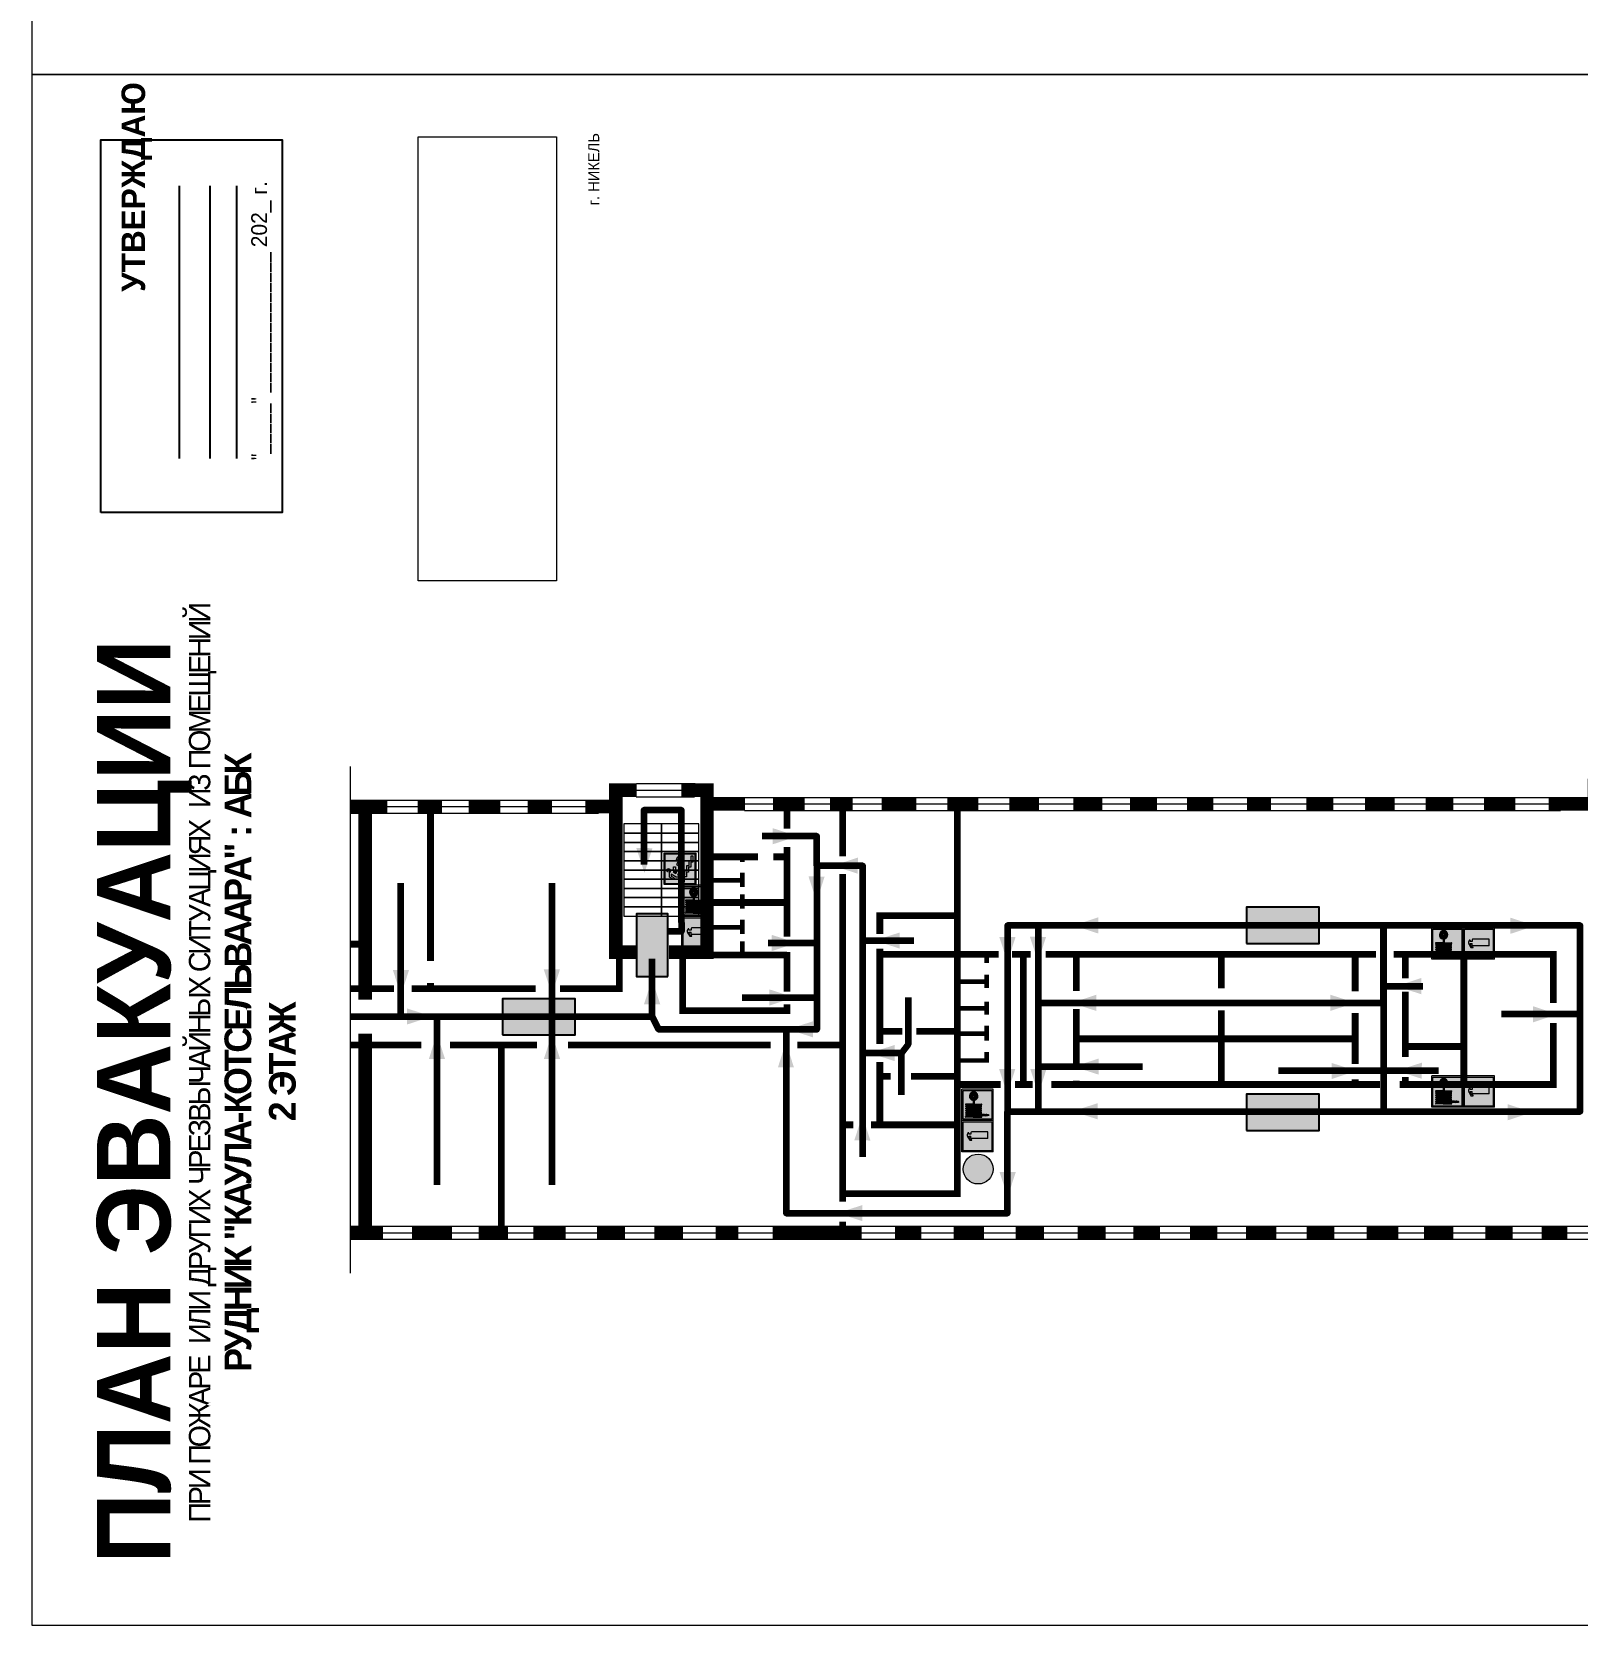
# Model space of a CAD drawing. Header units: millimetres. Extents: x 13114 to 67229, y 22859 to 38520.
# Drawn here: x 21963.4 to 22357, y 34764.7 to 35170.5 of the extents above; entities that cross this region are included whole.
import ezdxf

# ---------------------------------------------------------------- set-up
doc = ezdxf.new("R2010")
doc.units = ezdxf.units.MM
doc.layers.add('План_Штампы', color=7, linetype='Continuous')
doc.styles.add('обычный', font='arial.ttf')
picture_1 = doc.add_image_def('image1.jpg', size_in_pixel=(337, 105))

# ---------------------------------------------------------------- blocks, each defined once
blk = doc.blocks.new('A$C32E8229D')
at = {"true_color": 0xffffff}
blk.add_hatch(color=7, dxfattribs=at).paths.add_polyline_path([(0, 0), (0, -8), (16, -8), (16, 0)])
h = blk.add_hatch(color=126)
h.paths.add_polyline_path([(0.2, -0.2), (15.8, -0.2), (15.8, -7.8), (0.2, -7.8)])
h.paths.add_polyline_path([(13.49, -2.05), (12.08, -2.05), (11.37, -2.63, 0.162397), (11.29, -2.84), (11.29, -3.63), (10.35, -3.63), (10.35, -4.05), (11.68, -4.05), (11.68, -3.48), (12.26, -4.28), (11.29, -5.1), (11.29, -6.78), (11.85, -6.78), (11.85, -5.44), (12.8, -4.64), (12.8, -5.94), (14.46, -5.94), (14.46, -5.39), (13.45, -5.39), (13.45, -3.97), (12.46, -2.59), (13.15, -2.59), (13.69, -3.34), (14.18, -3)], flags=16)
h.paths.add_polyline_path([(10.74, -1.82, 1), (11.8, -1.82, 1)], flags=16)
h.paths.add_polyline_path([(9.39, -3.59), (5.99, -3.59), (6.56, -3.03), (5.91, -3.03), (5.1, -3.83), (5.91, -4.64), (6.56, -4.64), (5.99, -4.09), (9.39, -4.09)], flags=16)
h.paths.add_polyline_path([(4.29, -1.08), (1.72, -1.08), (1.72, -6.6), (4.29, -6.6)], flags=16)
at = {"color": 126}
blk.add_lwpolyline([(16, -8), (0, -8), (0, 0), (16, 0)], close=True, dxfattribs=at)
blk = doc.blocks.new('A$C7B8C2D5B')
at = {"lineweight": 0}
h = blk.add_hatch(color=5, dxfattribs=at)
h.dxf.hatch_style = 1
h.paths.add_polyline_path([(1.4, -3.02, 1), (-2.11, -3.02, 1)])
at = {"color": 5, "lineweight": 0}
blk.add_circle((-0.36, -3.02), 1.75, dxfattribs=at)
blk = doc.blocks.new('A$C7B4425F7')
at = {"true_color": 0xffffff}
blk.add_hatch(color=7, dxfattribs=at).paths.add_polyline_path([(0, 0), (-16, 0), (-16, -8), (0, -8)])
h = blk.add_hatch(color=126)
h.paths.add_polyline_path([(-0.2, -0.2), (-15.8, -0.2), (-15.8, -7.8), (-0.2, -7.8)])
h.paths.add_polyline_path([(-11.76, -2.03), (-11.76, -3.66), (-11.17, -3.66, -0.568275), (-11.17, -6.18), (-12.58, -6.18), (-12.58, -2.03)], flags=16)
h.paths.add_polyline_path([(-13.33, -4.12, -0.495768), (-13.59, -6.18), (-15.03, -6.18), (-15.03, -2.03), (-13.59, -2.03, -0.487973)], flags=16)
h.paths.add_polyline_path([(-10.25, -2.03), (-9.48, -2.03), (-9.48, -6.18), (-10.25, -6.18)], flags=16)
h.paths.add_polyline_path([(-13.84, -3.69), (-14.24, -3.69), (-14.24, -3.03), (-13.9, -3.03, -0.692621)], flags=0)
h.paths.add_polyline_path([(-9.15, -2.03), (-8.4, -2.03), (-8.04, -3.07), (-7.68, -2.03), (-6.93, -2.03), (-7.64, -4.1), (-6.93, -6.18), (-7.68, -6.18), (-8.04, -5.14), (-8.4, -6.18), (-9.15, -6.18), (-8.44, -4.1)], flags=16)
h.paths.add_polyline_path([(-11.76, -4.46), (-11.42, -4.46, -0.692621), (-11.36, -5.12), (-11.76, -5.12)], flags=0)
h.paths.add_polyline_path([(-13.9, -5.2), (-14.24, -5.2), (-14.24, -4.55), (-13.84, -4.55, -0.708038)], flags=0)
edge = h.paths.add_edge_path(flags=16)
edge.add_ellipse((-5.51, -4.08), major_axis=(0, 2.05), ratio=0.586184, start_angle=0, end_angle=360)
edge = h.paths.add_edge_path(flags=0)
edge.add_ellipse((-5.51, -4.08), major_axis=(0, 1.14), ratio=0.454828, start_angle=0, end_angle=360)
h.paths.add_polyline_path([(-4.13, -4.96, 0.377264), (-3.48, -4.52, 0.0555), (-3.16, -2.03), (-1.66, -2.03), (-1.66, -4.96), (-0.96, -4.96), (-0.96, -7.01), (-1.75, -7.01), (-1.75, -6.18), (-3.3, -6.18), (-3.3, -7.02), (-4.13, -7.02)], flags=16)
h.paths.add_polyline_path([(-2.73, -2.91), (-2.28, -2.91), (-2.28, -4.96), (-3.05, -4.96, 0.079136)], flags=0)
at = {"color": 126}
blk.add_lwpolyline([(-16, -8), (0, -8), (0, 0), (-16, 0)], close=True, dxfattribs=at)
blk = doc.blocks.new('вниз')
at = {"lineweight": 0, "true_color": 0xffffff}
h = blk.add_hatch(color=7, dxfattribs=at)
h.dxf.hatch_style = 1
h.paths.add_polyline_path([(40994.51, -4472.22), (40986.51, -4472.22), (40986.51, -4480.22), (40994.51, -4480.22)])
h.paths.add_polyline_path([(40994.31, -4472.42), (40994.31, -4480.01), (40986.71, -4480.01), (40986.71, -4472.42)], flags=16)
h.paths.add_polyline_path([(40988.43, -4473.53), (40989.43, -4473.53), (40990.19, -4473.96), (40990.19, -4474.6), (40991, -4474.6), (40991, -4475.06), (40989.73, -4475.06), (40989.73, -4474.46), (40989.3, -4475.18), (40990.17, -4475.7), (40990.17, -4477.11), (40989.63, -4477.11), (40989.63, -4476.01), (40988.94, -4475.59), (40988.94, -4476.46), (40988.94, -4476.46), (40987.47, -4476.46), (40987.26, -4476.46), (40987.26, -4475.92), (40988.4, -4475.92), (40988.4, -4475.2), (40989.1, -4473.99), (40988.66, -4473.99), (40988.24, -4474.7), (40987.86, -4474.47), (40988.41, -4473.56)], flags=0)
h.paths.add_polyline_path([(40990.55, -4473.29, -1), (40989.69, -4473.29, -1)], flags=0)
h.paths.add_polyline_path([(40988.85, -4476.89), (40988.85, -4477.43), (40990.1, -4477.43), (40990.1, -4477.99), (40991.34, -4477.99), (40991.34, -4478.54), (40992.59, -4478.54), (40992.59, -4479.09), (40993.83, -4479.09), (40993.83, -4479.52), (40992.17, -4479.52), (40992.17, -4478.97), (40990.91, -4478.97), (40990.91, -4478.41), (40989.68, -4478.41), (40989.68, -4477.86), (40988.43, -4477.86), (40988.43, -4477.31), (40987.6, -4477.31), (40987.18, -4477.31), (40987.18, -4476.89)], flags=0)
h.paths.add_polyline_path([(40991.61, -4475.33), (40993.12, -4476.2), (40992.9, -4475.27), (40993.48, -4475.6), (40993.83, -4476.88), (40992.56, -4477.22), (40991.97, -4476.88), (40992.9, -4476.61), (40991.38, -4475.74), (40991.58, -4475.39)], flags=0)
h.paths.add_polyline_path([(40990.19, -4473.96), (40989.43, -4473.53), (40988.43, -4473.53), (40988.41, -4473.56), (40987.86, -4474.47), (40988.24, -4474.7), (40988.66, -4473.99), (40989.1, -4473.99), (40988.4, -4475.2), (40988.4, -4475.92), (40987.26, -4475.92), (40987.26, -4476.46), (40987.47, -4476.46), (40988.94, -4476.46), (40988.94, -4476.27), (40988.94, -4475.59), (40989.63, -4476.01), (40989.63, -4477.11), (40990.17, -4477.11), (40990.17, -4475.7), (40989.3, -4475.18), (40989.73, -4474.46), (40989.73, -4475.06), (40991, -4475.06), (40991, -4474.6), (40990.19, -4474.6)], flags=0)
h.paths.add_polyline_path([(40990.55, -4473.29, 1), (40989.69, -4473.29, 1)], flags=0)
h.paths.add_polyline_path([(40991.61, -4475.33), (40991.58, -4475.39), (40991.38, -4475.74), (40992.9, -4476.61), (40991.97, -4476.88), (40992.56, -4477.22), (40993.83, -4476.88), (40993.48, -4475.6), (40992.9, -4475.27), (40993.12, -4476.2)], flags=0)
h.paths.add_polyline_path([(40990.1, -4477.43), (40988.85, -4477.43), (40988.85, -4476.89), (40987.18, -4476.89), (40987.18, -4477.31), (40987.6, -4477.31), (40988.43, -4477.31), (40988.43, -4477.86), (40989.68, -4477.86), (40989.68, -4478.41), (40990.91, -4478.41), (40990.91, -4478.97), (40992.17, -4478.97), (40992.17, -4479.52), (40993.83, -4479.52), (40993.83, -4479.09), (40992.59, -4479.09), (40992.59, -4478.54), (40991.34, -4478.54), (40991.34, -4477.99), (40990.1, -4477.99)], flags=0)
at = {"lineweight": 0}
h = blk.add_hatch(color=126, dxfattribs=at)
h.dxf.hatch_style = 1
h.paths.add_polyline_path([(40994.31, -4472.42), (40986.71, -4472.42), (40986.71, -4480.01), (40994.31, -4480.01)])
h.paths.add_polyline_path([(40988.43, -4473.53), (40989.43, -4473.53), (40990.19, -4473.96), (40990.19, -4474.6), (40991, -4474.6), (40991, -4475.06), (40989.73, -4475.06), (40989.73, -4474.46), (40989.3, -4475.18), (40990.17, -4475.7), (40990.17, -4477.11), (40989.63, -4477.11), (40989.63, -4476.01), (40988.94, -4475.59), (40988.94, -4476.46), (40988.94, -4476.46), (40987.47, -4476.46), (40987.26, -4476.46), (40987.26, -4475.92), (40988.4, -4475.92), (40988.4, -4475.2), (40989.1, -4473.99), (40988.66, -4473.99), (40988.24, -4474.7), (40987.86, -4474.47), (40988.41, -4473.56)], flags=16)
h.paths.add_polyline_path([(40990.55, -4473.29, -1), (40989.69, -4473.29, -1)], flags=16)
h.paths.add_polyline_path([(40988.85, -4476.89), (40988.85, -4477.43), (40990.1, -4477.43), (40990.1, -4477.99), (40991.34, -4477.99), (40991.34, -4478.54), (40992.59, -4478.54), (40992.59, -4479.09), (40993.83, -4479.09), (40993.83, -4479.52), (40992.17, -4479.52), (40992.17, -4478.97), (40990.91, -4478.97), (40990.91, -4478.41), (40989.68, -4478.41), (40989.68, -4477.86), (40988.43, -4477.86), (40988.43, -4477.31), (40987.6, -4477.31), (40987.18, -4477.31), (40987.18, -4476.89)], flags=16)
h.paths.add_polyline_path([(40991.61, -4475.33), (40993.12, -4476.2), (40992.9, -4475.27), (40993.48, -4475.6), (40993.83, -4476.88), (40992.56, -4477.22), (40991.97, -4476.88), (40992.9, -4476.61), (40991.38, -4475.74), (40991.58, -4475.39)], flags=16)
at = {"lineweight": 0, "true_color": 0xffffff}
h = blk.add_hatch(color=7, dxfattribs=at)
h.dxf.hatch_style = 1
h.paths.add_polyline_path([(40989.73, -4474.46), (40989.73, -4475.06), (40991, -4475.06), (40991, -4474.6), (40990.19, -4474.6), (40990.19, -4473.96), (40989.43, -4473.53), (40988.43, -4473.53), (40988.41, -4473.56), (40987.86, -4474.47), (40988.24, -4474.7), (40988.66, -4473.99), (40989.1, -4473.99), (40988.4, -4475.2), (40988.4, -4475.92), (40987.26, -4475.92), (40987.26, -4476.46), (40987.47, -4476.46), (40988.94, -4476.46), (40988.94, -4475.59), (40989.63, -4476.01), (40989.63, -4477.11), (40990.17, -4477.11), (40990.17, -4475.7), (40989.3, -4475.18)])
h.paths.add_polyline_path([(40989.69, -4473.29, 1), (40990.55, -4473.29, 1)])
h.paths.add_polyline_path([(40991.61, -4475.33), (40991.58, -4475.39), (40991.38, -4475.74), (40992.9, -4476.61), (40991.97, -4476.88), (40992.56, -4477.22), (40993.83, -4476.88), (40993.48, -4475.6), (40992.9, -4475.27), (40993.12, -4476.2)])
h.paths.add_polyline_path([(40990.1, -4477.43), (40988.85, -4477.43), (40988.85, -4476.89), (40987.18, -4476.89), (40987.18, -4477.31), (40987.6, -4477.31), (40988.43, -4477.31), (40988.43, -4477.86), (40989.68, -4477.86), (40989.68, -4478.41), (40990.91, -4478.41), (40990.91, -4478.97), (40992.17, -4478.97), (40992.17, -4479.52), (40993.83, -4479.52), (40993.83, -4479.09), (40992.59, -4479.09), (40992.59, -4478.54), (40991.34, -4478.54), (40991.34, -4477.99), (40990.1, -4477.99)])
at = {"color": 126, "lineweight": 0}
for points in [[(40986.51, -4472.22), (40994.51, -4472.22), (40994.51, -4480.22), (40986.51, -4480.22)], [(40986.71, -4472.42), (40994.31, -4472.42), (40994.31, -4480.01), (40986.71, -4480.01)]]:
    blk.add_lwpolyline(points, close=True, dxfattribs=at)
for points in [[(40987.47, -4476.46), (40987.26, -4476.46), (40987.26, -4475.92), (40988.4, -4475.92), (40988.4, -4475.2), (40989.1, -4473.99), (40988.66, -4473.99), (40988.24, -4474.7), (40987.86, -4474.47), (40988.41, -4473.56), (40988.43, -4473.53), (40989.43, -4473.53), (40990.19, -4473.96), (40990.19, -4474.6), (40991, -4474.6), (40991, -4475.06), (40989.73, -4475.06), (40989.73, -4474.46), (40989.3, -4475.18), (40990.17, -4475.7), (40990.17, -4477.11), (40989.63, -4477.11), (40989.63, -4476.01), (40988.94, -4475.59), (40988.94, -4476.46)], [(40987.47, -4476.46), (40988.94, -4476.46), (40988.94, -4476.27)], [(40991.58, -4475.39), (40991.38, -4475.74), (40992.9, -4476.61), (40991.97, -4476.88), (40992.56, -4477.22), (40993.83, -4476.88), (40993.48, -4475.6), (40992.9, -4475.27), (40993.12, -4476.2), (40991.61, -4475.33), (40991.58, -4475.39)], [(40987.6, -4477.31), (40987.18, -4477.31), (40987.18, -4476.89), (40988.85, -4476.89), (40988.85, -4477.43), (40990.1, -4477.43), (40990.1, -4477.99), (40991.34, -4477.99), (40991.34, -4478.54), (40992.59, -4478.54), (40992.59, -4479.09), (40993.83, -4479.09), (40993.83, -4479.52), (40992.17, -4479.52), (40992.17, -4478.97), (40990.91, -4478.97), (40990.91, -4478.41), (40989.68, -4478.41), (40989.68, -4477.86), (40988.43, -4477.86), (40988.43, -4477.31), (40987.6, -4477.31)]]:
    blk.add_lwpolyline(points, dxfattribs=at)
blk.add_circle((40990.12, -4473.29), 0.432, dxfattribs=at)
blk = doc.blocks.new('A$C3AD82952')
at = {"true_color": 0xf5f5ff}
h = blk.add_hatch(color=7, dxfattribs=at)
h.dxf.hatch_style = 1
h.paths.add_polyline_path([(8.21, 8.73, 0.414214), (7.89, 9.05), (7.22, 9.05), (7.22, 9.92), (7.59, 9.92, 1), (7.57, 10.36), (7.22, 10.36), (7.22, 10.6), (6.43, 10.6), (6.43, 10.36), (6.01, 10.36), (4.74, 9.59), (4.74, 8.69), (4.98, 8.73), (4.98, 9.26), (6.12, 9.91), (6.43, 9.91), (6.43, 9.05), (5.76, 9.05, 0.414214), (5.44, 8.73), (5.44, 2.2), (8.21, 2.2)], flags=0)
h.paths.add_polyline_path([(12.8, 12.8), (0, 12.8), (0, 0), (12.8, 0)])
h.paths.add_polyline_path([(0.51, 12.29), (12.29, 12.29), (12.29, 0.51), (0.51, 0.51)], flags=16)
h.paths.add_polyline_path([(4.74, 9.59), (6.01, 10.36), (6.43, 10.36), (6.43, 10.6), (7.22, 10.6), (7.22, 10.36), (7.59, 10.36, -0.94586), (7.59, 9.92), (7.22, 9.92), (7.22, 9.05), (7.89, 9.05, -0.414214), (8.21, 8.73), (8.21, 2.2), (5.44, 2.2), (5.44, 8.73, -0.414214), (5.76, 9.05), (6.43, 9.05), (6.43, 9.91), (6.12, 9.91), (4.98, 9.26), (4.98, 8.73), (4.74, 8.69)], flags=0)
h = blk.add_hatch(color=242)
h.dxf.hatch_style = 1
h.paths.add_polyline_path([(12.29, 12.29), (0.51, 12.29), (0.51, 0.51), (12.29, 0.51)])
h.paths.add_polyline_path([(4.74, 8.69), (4.74, 9.59), (6.01, 10.36), (6.43, 10.36), (6.43, 10.6), (7.22, 10.6), (7.22, 10.36), (7.59, 10.36, -0.94586), (7.59, 9.92), (7.22, 9.92), (7.22, 9.05), (7.89, 9.05, -0.414214), (8.21, 8.73), (8.21, 2.2), (5.44, 2.2), (5.44, 8.73, -0.414214), (5.76, 9.05), (6.43, 9.05), (6.43, 9.91), (6.12, 9.91), (4.98, 9.26), (4.98, 8.73)], flags=16)
h = blk.add_hatch(color=7, dxfattribs=at)
h.dxf.hatch_style = 1
h.paths.add_polyline_path([(8.21, 8.73, 0.414214), (7.89, 9.05), (7.22, 9.05), (7.22, 9.92), (7.59, 9.92, 1), (7.57, 10.36), (7.22, 10.36), (7.22, 10.6), (6.43, 10.6), (6.43, 10.36), (6.01, 10.36), (4.74, 9.59), (4.74, 8.69), (4.98, 8.73), (4.98, 9.26), (6.12, 9.91), (6.43, 9.91), (6.43, 9.05), (5.76, 9.05, 0.414214), (5.44, 8.73), (5.44, 2.2), (8.21, 2.2)])
at = {"color": 242, "lineweight": 5}
for p, q in [((0, 0), (0, 12.8)), ((0, 12.8), (12.8, 12.8)), ((6.01, 10.36), (4.74, 9.59)), ((4.74, 9.59), (4.74, 8.69)), ((4.74, 8.69), (4.98, 8.73)), ((4.98, 9.26), (6.12, 9.91)), ((4.98, 8.73), (4.98, 9.26)), ((5.44, 2.2), (5.44, 8.73)), ((5.76, 9.05), (6.43, 9.05)), ((6.01, 10.36), (6.43, 10.36)), ((6.12, 9.91), (6.43, 9.91)), ((7.22, 10.6), (6.43, 10.6)), ((6.43, 10.6), (6.43, 10.36)), ((6.43, 9.91), (6.43, 9.05)), ((7.22, 10.36), (7.22, 10.6)), ((7.59, 10.36), (7.22, 10.36)), ((7.22, 9.05), (7.22, 9.92)), ((7.59, 9.92), (7.22, 9.92)), ((7.89, 9.05), (7.22, 9.05)), ((8.21, 2.2), (8.21, 8.73)), ((12.8, 0), (12.8, 12.8)), ((0, 0), (12.8, 0)), ((5.44, 2.2), (8.21, 2.2))]:
    blk.add_line(p, q, dxfattribs=at)
blk.add_lwpolyline([(0.51, 12.29), (12.29, 12.29), (12.29, 0.51), (0.51, 0.51)], close=True, dxfattribs=at)
for centre, radius, start, end in [((5.76, 8.73), 0.32, 90, 180), ((7.58, 10.14), 0.223, 273.18746, 86.81254), ((7.89, 8.73), 0.32, 0, 90)]:
    blk.add_arc(centre, radius, start, end, dxfattribs=at)
blk = doc.blocks.new('A$C37112FD5')
at = {"true_color": 0xf5f5ff}
h = blk.add_hatch(color=7, dxfattribs=at)
h.dxf.hatch_style = 1
h.paths.add_polyline_path([(12.8, -7.4), (0, -7.4), (0, -20.2), (12.8, -20.2)])
h.paths.add_polyline_path([(12.29, -7.91), (12.29, -19.69), (0.51, -19.69), (0.51, -7.91)], flags=16)
h.paths.add_polyline_path([(4.98, -9.04, -0.42597), (5.17, -9.22), (5.17, -12.25), (5.17, -15.29, -0.432244), (4.98, -15.47), (4.83, -15.47, -0.42597), (4.64, -15.29), (4.64, -12.25), (4.64, -9.22, -0.432244), (4.83, -9.04)], flags=0)
h.paths.add_polyline_path([(4.28, -9.22), (4.28, -12.25), (4.28, -15.29, -0.432244), (4.09, -15.47), (3.94, -15.47, -0.42597), (3.75, -15.29), (3.75, -12.25), (3.75, -9.22, -0.432244), (3.94, -9.04), (4.09, -9.04, -0.42597)], flags=0)
h.paths.add_polyline_path([(5.72, -9.04), (5.87, -9.04, -0.42597), (6.06, -9.22), (6.06, -12.25), (6.06, -15.29, -0.432244), (5.87, -15.47), (5.72, -15.47, -0.42597), (5.53, -15.29), (5.53, -12.25), (5.53, -9.22, -0.432244)], flags=0)
h.paths.add_polyline_path([(6.42, -8.9), (6.5, -8.9, -0.42597), (6.69, -9.08), (6.69, -12.03), (8.21, -12.03, -15.824349), (8.21, -12.47), (6.69, -12.47), (6.69, -15.42, -0.432244), (6.5, -15.6), (6.42, -15.6)], flags=0)
h.paths.add_polyline_path([(3.39, -9.22), (3.39, -12.25), (3.39, -15.29, -0.432244), (3.2, -15.47), (3.05, -15.47, -0.42597), (2.85, -15.29), (2.85, -12.25), (2.85, -9.22, -0.432244), (3.05, -9.04), (3.2, -9.04, -0.42597)], flags=0)
h.paths.add_polyline_path([(2.5, -9.22), (2.5, -16.71), (1.96, -16.71), (1.96, -9.22, -0.432244), (2.15, -9.04), (2.31, -9.04, -0.42597)], flags=0)
h.paths.add_polyline_path([(1.61, -8.9), (1.61, -15.6), (1.57, -15.6, -0.42597), (1.37, -15.42), (1.37, -12.03), (1.37, -9.09, -0.432244), (1.57, -8.9)], flags=0)
h.paths.add_polyline_path([(9.76, -10.81), (9.76, -12.03), (8.49, -12.03, -0.336371)], flags=0)
h.paths.add_polyline_path([(8.49, -12.47), (9.76, -12.47), (9.76, -13.7, -0.336371)], flags=0)
h.paths.add_polyline_path([(10.11, -10.81, -0.336371), (11.38, -12.03), (10.11, -12.03)], flags=0)
h.paths.add_polyline_path([(10.11, -12.47), (11.38, -12.47, -0.336371), (10.11, -13.7)], flags=0)
h.paths.add_polyline_path([(2.5, -16.84), (2.5, -17.05), (1.97, -17.05), (1.97, -16.84)], flags=0)
h.paths.add_polyline_path([(2.5, -17.24, -0.033778), (2.24, -18.6, -0.033778), (1.97, -17.24)], flags=0)
h = blk.add_hatch(color=242)
h.dxf.hatch_style = 1
h.paths.add_polyline_path([(12.29, -7.91), (0.51, -7.91), (0.51, -19.69), (12.29, -19.69)])
h.paths.add_polyline_path([(6.42, -15.6), (6.42, -8.9), (6.5, -8.9, -0.42597), (6.69, -9.08), (6.69, -12.03), (8.21, -12.03, -15.824349), (8.21, -12.47), (6.69, -12.47), (6.69, -15.42, -0.432244), (6.5, -15.6)], flags=16)
h.paths.add_polyline_path([(5.87, -15.47), (5.72, -15.47, -0.42597), (5.53, -15.29), (5.53, -12.25), (5.53, -9.22, -0.432244), (5.72, -9.04), (5.87, -9.04, -0.42597), (6.06, -9.22), (6.06, -12.25), (6.06, -15.29, -0.432244)], flags=16)
h.paths.add_polyline_path([(4.98, -15.47), (4.83, -15.47, -0.42597), (4.64, -15.29), (4.64, -12.25), (4.64, -9.22, -0.432244), (4.83, -9.04), (4.98, -9.04, -0.42597), (5.17, -9.22), (5.17, -12.25), (5.17, -15.29, -0.432244)], flags=16)
h.paths.add_polyline_path([(4.09, -15.47), (3.94, -15.47, -0.42597), (3.75, -15.29), (3.75, -12.25), (3.75, -9.22, -0.432244), (3.94, -9.04), (4.09, -9.04, -0.42597), (4.28, -9.22), (4.28, -12.25), (4.28, -15.29, -0.432244)], flags=16)
h.paths.add_polyline_path([(3.2, -15.47), (3.05, -15.47, -0.42597), (2.85, -15.29), (2.85, -12.25), (2.85, -9.22, -0.432244), (3.05, -9.04), (3.2, -9.04, -0.42597), (3.39, -9.22), (3.39, -12.25), (3.39, -15.29, -0.432244)], flags=16)
h.paths.add_polyline_path([(2.5, -17.05), (1.97, -17.05), (1.97, -16.84), (2.5, -16.84)], flags=16)
h.paths.add_polyline_path([(2.5, -17.24, -0.033778), (2.24, -18.6, -0.033778), (1.97, -17.24)], flags=16)
h.paths.add_polyline_path([(2.5, -16.71), (1.96, -16.71), (1.96, -9.22, -0.432244), (2.15, -9.04), (2.31, -9.04, -0.42597), (2.5, -9.22)], flags=16)
h.paths.add_polyline_path([(1.61, -15.6), (1.57, -15.6, -0.42597), (1.37, -15.42), (1.37, -12.03), (1.37, -9.09, -0.432244), (1.57, -8.9), (1.61, -8.9)], flags=16)
h.paths.add_polyline_path([(8.49, -12.47), (9.76, -12.47), (9.76, -13.7, -0.336371)], flags=0)
h.paths.add_polyline_path([(10.11, -13.7), (10.11, -12.47), (11.38, -12.47, -0.336371)], flags=0)
h.paths.add_polyline_path([(8.49, -12.03, -0.336371), (9.76, -10.81), (9.76, -12.03)], flags=0)
h.paths.add_polyline_path([(10.11, -12.03), (10.11, -10.81, -0.336371), (11.38, -12.03)], flags=0)
h = blk.add_hatch(color=7, dxfattribs=at)
h.dxf.hatch_style = 1
h.paths.add_polyline_path([(1.61, -8.9), (1.57, -8.9, 0.432244), (1.37, -9.09), (1.37, -12.03), (1.37, -15.42, 0.42597), (1.57, -15.6), (1.61, -15.6)])
h.paths.add_polyline_path([(2.5, -9.22, 0.42597), (2.31, -9.04), (2.15, -9.04, 0.432244), (1.96, -9.22), (1.96, -16.71), (2.5, -16.71)])
h.paths.add_polyline_path([(2.5, -16.84), (1.97, -16.84), (1.97, -17.05), (2.5, -17.05)])
h.paths.add_polyline_path([(2.5, -17.24), (1.97, -17.24, 0.033778), (2.24, -18.6, 0.033778)])
h.paths.add_polyline_path([(3.39, -12.25), (3.39, -9.22, 0.42597), (3.2, -9.04), (3.05, -9.04, 0.432244), (2.85, -9.22), (2.85, -12.25), (2.85, -15.29, 0.42597), (3.05, -15.47), (3.2, -15.47, 0.432244), (3.39, -15.29)])
h.paths.add_polyline_path([(4.28, -12.25), (4.28, -9.22, 0.42597), (4.09, -9.04), (3.94, -9.04, 0.432244), (3.75, -9.22), (3.75, -12.25), (3.75, -15.29, 0.42597), (3.94, -15.47), (4.09, -15.47, 0.432244), (4.28, -15.29)])
h.paths.add_polyline_path([(5.17, -12.25), (5.17, -9.22, 0.42597), (4.98, -9.04), (4.83, -9.04, 0.432244), (4.64, -9.22), (4.64, -12.25), (4.64, -15.29, 0.42597), (4.83, -15.47), (4.98, -15.47, 0.432244), (5.17, -15.29)])
h.paths.add_polyline_path([(6.06, -12.25), (6.06, -9.22, 0.42597), (5.87, -9.04), (5.72, -9.04, 0.432244), (5.53, -9.22), (5.53, -12.25), (5.53, -15.29, 0.42597), (5.72, -15.47), (5.87, -15.47, 0.432244), (6.06, -15.29)])
h.paths.add_polyline_path([(6.69, -12.47), (8.21, -12.47, 15.824349), (8.21, -12.03), (6.69, -12.03), (6.69, -9.08, 0.42597), (6.5, -8.9), (6.42, -8.9), (6.42, -15.6), (6.5, -15.6, 0.432244), (6.69, -15.42)])
h.paths.add_polyline_path([(8.49, -12.47), (9.76, -12.47), (9.76, -13.7, -0.336371)], flags=16)
h.paths.add_polyline_path([(8.49, -12.03, -0.336371), (9.76, -10.81), (9.76, -12.03)], flags=16)
h.paths.add_polyline_path([(10.11, -12.47), (11.38, -12.47, -0.336371), (10.11, -13.7)], flags=16)
h.paths.add_polyline_path([(10.11, -12.03), (10.11, -10.81, -0.336371), (11.38, -12.03)], flags=16)
h = blk.add_hatch(color=242)
h.dxf.hatch_style = 1
h.paths.add_polyline_path([(9.76, -10.81, 0.336371), (8.49, -12.03), (9.76, -12.03)])
h.paths.add_polyline_path([(10.11, -10.81), (10.11, -12.03), (11.38, -12.03, 0.336371)])
h.paths.add_polyline_path([(11.38, -12.47), (10.11, -12.47), (10.11, -13.7, 0.336371)])
h.paths.add_polyline_path([(9.76, -12.47), (8.49, -12.47, 0.336371), (9.76, -13.7)])
at = {"color": 242, "lineweight": 5}
for p, q in [((0, -20.2), (0, -7.4)), ((0, -7.4), (12.8, -7.4)), ((1.37, -12.03), (1.37, -9.08)), ((1.37, -12.03), (1.37, -15.42)), ((1.57, -8.9), (1.61, -8.9)), ((1.61, -8.9), (1.61, -15.6)), ((1.96, -16.71), (1.96, -9.22)), ((2.15, -9.04), (2.31, -9.04)), ((2.5, -16.71), (2.5, -9.22)), ((2.85, -12.25), (2.85, -9.22)), ((2.85, -12.25), (2.85, -15.29)), ((3.05, -9.04), (3.2, -9.04)), ((3.39, -12.25), (3.39, -9.22)), ((3.39, -12.25), (3.39, -15.29)), ((3.75, -12.25), (3.75, -9.22)), ((3.75, -12.25), (3.75, -15.29)), ((3.94, -9.04), (4.09, -9.04)), ((4.28, -12.25), (4.28, -9.22)), ((4.28, -12.25), (4.28, -15.29)), ((4.64, -12.25), (4.64, -9.22)), ((4.64, -12.25), (4.64, -15.29)), ((4.83, -9.04), (4.98, -9.04)), ((5.17, -12.25), (5.17, -9.22)), ((5.17, -12.25), (5.17, -15.29)), ((5.53, -12.25), (5.53, -9.22)), ((5.53, -12.25), (5.53, -15.29)), ((5.72, -9.04), (5.87, -9.04)), ((6.06, -12.25), (6.06, -9.22)), ((6.06, -12.25), (6.06, -15.29)), ((6.42, -8.9), (6.42, -15.6)), ((6.5, -8.9), (6.42, -8.9)), ((6.69, -12.03), (6.69, -9.08)), ((8.21, -12.03), (6.69, -12.03)), ((8.21, -12.47), (6.69, -12.47)), ((6.69, -12.47), (6.69, -15.42)), ((9.76, -12.03), (8.49, -12.03)), ((9.76, -12.47), (8.49, -12.47)), ((9.76, -10.81), (9.76, -12.03)), ((9.76, -12.47), (9.76, -13.7)), ((10.11, -10.81), (10.11, -12.03)), ((11.38, -12.03), (10.11, -12.03)), ((11.38, -12.47), (10.11, -12.47)), ((10.11, -12.47), (10.11, -13.7)), ((12.8, -20.2), (12.8, -7.4)), ((1.57, -15.6), (1.61, -15.6)), ((1.96, -16.71), (2.5, -16.71)), ((1.97, -16.84), (2.5, -16.84)), ((1.97, -17.05), (1.97, -16.84)), ((2.5, -17.05), (1.97, -17.05)), ((1.97, -17.24), (2.5, -17.24)), ((2.5, -16.84), (2.5, -17.05)), ((3.05, -15.47), (3.2, -15.47)), ((3.94, -15.47), (4.09, -15.47)), ((4.83, -15.47), (4.98, -15.47)), ((5.72, -15.47), (5.87, -15.47)), ((6.42, -15.6), (6.5, -15.6)), ((0, -20.2), (12.8, -20.2))]:
    blk.add_line(p, q, dxfattribs=at)
blk.add_lwpolyline([(0.51, -7.91), (12.29, -7.91), (12.29, -19.69), (0.51, -19.69)], close=True, dxfattribs=at)
for centre, radius, start, end in [((1.56, -9.09), 0.182, 87.10267, 180.60715), ((2.15, -9.22), 0.182, 87.10267, 180.60715), ((2.32, -9.22), 0.182, 359.39285, 92.89733), ((3.04, -9.22), 0.182, 87.10267, 180.60715), ((3.21, -9.22), 0.182, 359.39285, 92.89733), ((3.93, -9.22), 0.182, 87.10267, 180.60715), ((4.1, -9.22), 0.182, 359.39285, 92.89733), ((4.82, -9.22), 0.182, 87.10267, 180.60715), ((4.99, -9.22), 0.182, 359.39285, 92.89733), ((5.71, -9.22), 0.182, 87.10267, 180.60715), ((5.88, -9.22), 0.182, 359.39285, 92.89733), ((6.51, -9.09), 0.182, 359.39285, 92.89733), ((9.93, -12.25), 1.74, 187.23185, 172.76815), ((9.93, -12.25), 1.46, 96.99266, 171.35851), ((9.93, -12.25), 1.46, 188.64149, 263.00734), ((9.93, -12.25), 1.46, 8.64149, 83.00734), ((9.93, -12.25), 1.46, 276.99266, 351.35851), ((1.56, -15.42), 0.182, 179.39285, 272.89733), ((12.17, -15.98), 10.27, 187.04098, 194.7793), ((-7.7, -15.98), 10.27, 345.2207, 352.95902), ((3.04, -15.29), 0.182, 179.39285, 272.89733), ((3.21, -15.29), 0.182, 267.10267, 0.60715), ((3.93, -15.29), 0.182, 179.39285, 272.89733), ((4.1, -15.29), 0.182, 267.10267, 0.60715), ((4.82, -15.29), 0.182, 179.39285, 272.89733), ((4.99, -15.29), 0.182, 267.10267, 0.60715), ((5.71, -15.29), 0.182, 179.39285, 272.89733), ((5.88, -15.29), 0.182, 267.10267, 0.60715), ((6.51, -15.42), 0.182, 267.10267, 0.60715)]:
    blk.add_arc(centre, radius, start, end, dxfattribs=at)

msp = doc.modelspace()

# ---------------------------------------------------------------- linework, layer by layer
at = {"color": 5, "lineweight": 0}
for points in [[(21963.37, 35159.67), (22563.37, 35159.67), (22563.37, 35554.67), (21963.37, 35554.67)], [(21963.37, 34764.67), (22563.37, 34764.67), (22563.37, 35159.67), (21963.37, 35159.67)]]:
    msp.add_lwpolyline(points, close=True, dxfattribs=at)
msp.add_lwpolyline([(21980.96, 35048.07), (21980.96, 35143.07), (22027.17, 35143.07), (22027.17, 35048.07)], close=True)
for points in [[(22001.01, 35061.82), (22001.01, 35131.35)], [(22008.77, 35061.82), (22008.77, 35131.35)], [(22015.56, 35061.82), (22015.56, 35131.35)]]:
    msp.add_lwpolyline(points)
at = {"lineweight": 0}
for points in [[(22044.51, 34854.35), (22044.51, 34983.37)], [(22117.41, 34979.09), (22132.32, 34979.09)], [(22044.51, 34974.85), (22107.82, 34974.85)], [(22117.27, 34975.71), (22132.18, 34975.71)], [(22117.47, 34977.39), (22132.39, 34977.39)], [(22144.95, 34975.54), (22352.78, 34975.54)], [(22044.51, 34973.21), (22107.92, 34973.21)], [(22044.51, 34971.55), (22107.72, 34971.55)], [(22144.9, 34972.21), (22352.74, 34972.21)], [(22145.06, 34973.86), (22352.89, 34973.86)], [(22044.51, 34866.33), (22379.97, 34866.33)], [(22044.51, 34864.63), (22380.17, 34864.63)], [(22044.51, 34862.99), (22380.1, 34862.99)]]:
    msp.add_lwpolyline(points, dxfattribs=at)
for points, const_width in [([(22117.47, 34977.39), (22112.12, 34977.39), (22112.12, 34973.21), (22104.38, 34973.21)], 3.46), ([(22145.06, 34973.86), (22135.36, 34973.86), (22135.36, 34977.39), (22128.85, 34977.39)], 3.46), ([(22368.9, 34978.53), (22361.44, 34978.53), (22361.44, 34973.86), (22349.73, 34973.86)], 3.46), ([(22053.95, 34973.21), (22044.51, 34973.21)], 3.46), ([(22048.25, 34923.99), (22048.25, 34973.21)], 3.46), ([(22067.82, 34973.21), (22061.62, 34973.21)], 3.46), ([(22082.67, 34973.21), (22074.68, 34973.21)], 3.46), ([(22095.89, 34973.21), (22089.69, 34973.21)], 3.46), ([(22112.12, 34973.21), (22112.12, 34936.12), (22117.63, 34936.12)], 3.46), ([(22125.64, 34936.12), (22135.36, 34936.12), (22135.36, 34973.86)], 3.46), ([(22160.24, 34973.86), (22152.14, 34973.86)], 3.46), ([(22155.71, 34967.56), (22155.71, 34973.12)], 1.73), ([(22172.45, 34973.86), (22166.71, 34973.86)], 3.46), ([(22169.9, 34874.6), (22199.1, 34874.6), (22199.1, 34973.36)], 1.73), ([(22188.66, 34973.86), (22179.84, 34973.86)], 3.46), ([(22204.47, 34973.86), (22196.57, 34973.86)], 3.46), ([(22219.96, 34973.86), (22212.37, 34973.86)], 3.46), ([(22236.08, 34973.86), (22228.67, 34973.86)], 3.46), ([(22250.02, 34973.86), (22243.15, 34973.86)], 3.46), ([(22264.3, 34973.86), (22257.64, 34973.86)], 3.46), ([(22278.99, 34973.86), (22272.89, 34973.86)], 3.46), ([(22294.92, 34973.86), (22287.99, 34973.86)], 3.46), ([(22310.53, 34973.86), (22302.98, 34973.86)], 3.46), ([(22325.43, 34973.86), (22318.39, 34973.86)], 3.46), ([(22341.23, 34973.86), (22333.29, 34973.86)], 3.46), ([(22064.93, 34933.83), (22064.93, 34972.96)], 1.73), ([(22169.9, 34960.55), (22169.9, 34972.92)], 1.73), ([(22155.71, 34940.07), (22155.71, 34962.93)], 1.73), ([(22148.35, 34960.39), (22136.19, 34960.39)], 1.73), ([(22144.37, 34959.11), (22144.37, 34960.4)], 1.16), ([(22155.71, 34960.39), (22152.29, 34960.39)], 1.73), ([(22144.37, 34954.39), (22136.82, 34954.39)], 1.16), ([(22144.37, 34952.7), (22144.37, 34956.34)], 1.16), ([(22169.9, 34912.45), (22169.9, 34956.04)], 1.73), ([(22155.71, 34948.75), (22135.78, 34948.75)], 1.73), ([(22144.37, 34947.14), (22144.37, 34950.79)], 1.16), ([(22179.39, 34940.76), (22179.39, 34945.4), (22199.1, 34945.4)], 1.73), ([(22144.34, 34942.44), (22136.78, 34942.44)], 1.16), ([(22144.34, 34940.75), (22144.34, 34944.39)], 1.16), ([(22044.51, 34938.13), (22047.6, 34938.13)], 1.73), ([(22144.34, 34935.58), (22144.34, 34938.84)], 1.16), ([(22179.39, 34912.7), (22179.39, 34936.96)], 1.73), ([(22097.9, 34926.82), (22113, 34926.82), (22113, 34935.48)], 1.73), ([(22125.64, 34935.4), (22155.71, 34935.4)], 1.73), ([(22129.17, 34935.55), (22129.17, 34921.2), (22155.71, 34921.2), (22155.71, 34922.8)], 1.73), ([(22155.71, 34926.03), (22155.71, 34936.14)], 1.73), ([(22179.39, 34935.55), (22209.69, 34935.55)], 1.73), ([(22206.62, 34933.38), (22206.62, 34935.12)], 1.16), ([(22213.02, 34935.55), (22217.79, 34935.55)], 1.73), ([(22215.96, 34935.55), (22215.96, 34902.39)], 1.73), ([(22221.6, 34935.55), (22305.76, 34935.55)], 1.73), ([(22229.45, 34935.55), (22229.45, 34926.18)], 1.73), ([(22266.39, 34935.55), (22266.39, 34926.9)], 1.73), ([(22300.47, 34935.55), (22300.47, 34926.1)], 1.73), ([(22310.26, 34935.55), (22350.96, 34935.55), (22350.96, 34923.11)], 1.73), ([(22313.26, 34935.55), (22313.26, 34929.41)], 1.73), ([(22328.14, 34935.55), (22328.14, 34902.39)], 1.73), ([(22206.62, 34926.94), (22206.62, 34930.36)], 1.16), ([(22044.51, 34926.82), (22048.97, 34926.82)], 1.73), ([(22048.97, 34926.82), (22055.64, 34926.82)], 1.73), ([(22060.15, 34926.82), (22091.67, 34926.82)], 1.73), ([(22064.93, 34926.82), (22064.93, 34928.25)], 1.73), ([(22206.62, 34928.61), (22199.3, 34928.61)], 1.16), ([(22313.26, 34926.04), (22313.26, 34909.39)], 1.73), ([(22206.62, 34921.77), (22199.37, 34921.77)], 1.16), ([(22206.62, 34920.16), (22206.62, 34923.45)], 1.16), ([(22229.45, 34907.67), (22229.45, 34921.6)], 1.73), ([(22229.45, 34914.02), (22300.47, 34914.02), (22300.47, 34920.56)], 1.73), ([(22266.39, 34902.39), (22266.39, 34921.28)], 1.73), ([(22206.62, 34913.52), (22206.62, 34917.34)], 1.16), ([(22350.96, 34918.07), (22350.96, 34902.39), (22311.79, 34902.39)], 1.73), ([(22044.51, 34912.45), (22062.56, 34912.45)], 1.73), ([(22048.25, 34864.63), (22048.25, 34915.33)], 3.46), ([(22069.86, 34912.45), (22092.09, 34912.45)], 1.73), ([(22082.98, 34912.45), (22082.98, 34864.02)], 1.73), ([(22099.97, 34912.45), (22151.61, 34912.45)], 1.73), ([(22158.35, 34912.45), (22169.9, 34912.45), (22169.9, 34872.57)], 1.73), ([(22179.39, 34915.93), (22185.14, 34915.93)], 1.73), ([(22199.1, 34915.93), (22188.66, 34915.93)], 1.73), ([(22206.62, 34915.33), (22199.3, 34915.33)], 1.16), ([(22300.47, 34914.02), (22300.47, 34907.62)], 1.73), ([(22199.03, 34908.49), (22206.62, 34908.49), (22206.62, 34910.63)], 1.16), ([(22313.26, 34912.07), (22328.14, 34912.07)], 1.73), ([(22179.39, 34892.12), (22179.39, 34908.14)], 1.73), ([(22179.39, 34904.48), (22182.1, 34904.48)], 1.73), ([(22199.1, 34904.48), (22187.29, 34904.48)], 1.73), ([(22313.26, 34902.39), (22313.26, 34904.34)], 1.73), ([(22210.13, 34902.39), (22199.1, 34902.39)], 1.73), ([(22218.32, 34902.39), (22213.81, 34902.39)], 1.73), ([(22306.77, 34902.39), (22223.1, 34902.39)], 1.73), ([(22229.45, 34902.39), (22229.45, 34903.36)], 1.73), ([(22300.47, 34902.39), (22300.47, 34903.68)], 1.73), ([(22169.9, 34892.12), (22172.59, 34892.12)], 1.73), ([(22177.12, 34892.12), (22199.1, 34892.12)], 1.73), ([(22044.51, 34864.63), (22052.85, 34864.63)], 3.46), ([(22060.17, 34864.63), (22070.38, 34864.63)], 3.46), ([(22077.19, 34864.63), (22084.68, 34864.63)], 3.46), ([(22091.15, 34864.63), (22099.31, 34864.63)], 3.46), ([(22107.32, 34864.63), (22114.47, 34864.63)], 3.46), ([(22121.94, 34864.63), (22129.2, 34864.63)], 3.46), ([(22137.53, 34864.63), (22143.3, 34864.63)], 3.46), ([(22152.05, 34864.63), (22174.76, 34864.63)], 3.46), ([(22169.9, 34867.41), (22169.9, 34864.81)], 1.73), ([(22183.24, 34864.63), (22189.95, 34864.63)], 3.46), ([(22198.23, 34864.63), (22205.89, 34864.63)], 3.46), ([(22213.96, 34864.63), (22221.23, 34864.63)], 3.46), ([(22229.81, 34864.63), (22236.87, 34864.63)], 3.46), ([(22243.93, 34864.63), (22250.77, 34864.63)], 3.46), ([(22258.37, 34864.63), (22265.34, 34864.63)], 3.46), ([(22272.64, 34864.63), (22280.38, 34864.63)], 3.46), ([(22288.12, 34864.63), (22295.2, 34864.63)], 3.46), ([(22303.37, 34864.63), (22311.44, 34864.63)], 3.46), ([(22317.98, 34864.63), (22325.49, 34864.63)], 3.46), ([(22333.59, 34864.63), (22340.56, 34864.63)], 3.46), ([(22347.95, 34864.63), (22354.54, 34864.63)], 3.46)]:
    msp.add_lwpolyline(points, dxfattribs=dict(at, const_width=const_width))
at = {"color": 126, "lineweight": 100, "true_color": 0x008754}
for points in [[(22128.82, 34943.62), (22128.82, 34972.24), (22119.27, 34972.24), (22119.27, 34958.41)], [(22163.31, 34958.12), (22163.31, 34965.65), (22149.43, 34965.65)], [(22175.02, 34883.92), (22175.02, 34958.12), (22163.31, 34958.12), (22163.31, 34916.44), (22123.06, 34916.44), (22121.38, 34919.68)], [(22057.39, 34919.68), (22057.39, 34953.68)], [(22095.85, 34953.68), (22095.85, 34876.85)], [(22128.82, 34943.62), (22128.82, 34941.34), (22125.38, 34941.34)], [(22155.48, 34916.44), (22155.48, 34916.44), (22155.48, 34869.62), (22211.87, 34869.62), (22211.87, 34895.54), (22357.74, 34895.54), (22357.74, 34942.91), (22211.87, 34942.91), (22211.87, 34895.54)], [(22219.76, 34895.54), (22219.76, 34942.91)], [(22219.76, 34923.17), (22307.66, 34923.17), (22307.66, 34942.91), (22307.66, 34895.54)], [(22150.94, 34938.46), (22163.22, 34938.46)], [(22175.02, 34939.05), (22188.04, 34939.05)], [(22044.51, 34919.68), (22121.38, 34919.68), (22121.38, 34934.38)], [(22307.66, 34927.44), (22317.71, 34927.44)], [(22144.28, 34924.56), (22163.31, 34924.56)], [(22186.62, 34924.53), (22186.62, 34912.59), (22184.89, 34910.38)], [(22066.55, 34919.68), (22066.55, 34876.85)], [(22357.74, 34920.31), (22337.7, 34920.31)], [(22184.89, 34899.74), (22184.89, 34910.38), (22175.02, 34910.38)], [(22246.27, 34906.93), (22219.76, 34906.93)], [(22321.68, 34905.9), (22280.95, 34905.9)]]:
    msp.add_lwpolyline(points, dxfattribs=at)
at = {"lineweight": 0}
for points in [[(22114.19, 34966.41), (22123.74, 34966.41), (22123.74, 34968.76), (22114.19, 34968.76)], [(22114.19, 34964.07), (22123.74, 34964.07), (22123.74, 34966.41), (22114.19, 34966.41)], [(22123.74, 34966.41), (22133.28, 34966.41), (22133.28, 34968.76), (22123.74, 34968.76)], [(22123.74, 34964.07), (22133.28, 34964.07), (22133.28, 34966.41), (22123.74, 34966.41)], [(22114.19, 34961.72), (22123.74, 34961.72), (22123.74, 34964.07), (22114.19, 34964.07)], [(22123.74, 34961.72), (22133.28, 34961.72), (22133.28, 34964.07), (22123.74, 34964.07)], [(22114.19, 34959.38), (22123.74, 34959.38), (22123.74, 34961.72), (22114.19, 34961.72)], [(22114.19, 34957.03), (22123.74, 34957.03), (22123.74, 34959.38), (22114.19, 34959.38)], [(22123.74, 34959.38), (22133.28, 34959.38), (22133.28, 34961.72), (22123.74, 34961.72)], [(22123.74, 34957.03), (22133.28, 34957.03), (22133.28, 34959.38), (22123.74, 34959.38)], [(22114.19, 34954.68), (22123.74, 34954.68), (22123.74, 34957.03), (22114.19, 34957.03)], [(22114.19, 34952.34), (22123.74, 34952.34), (22123.74, 34954.68), (22114.19, 34954.68)], [(22123.74, 34954.68), (22133.28, 34954.68), (22133.28, 34957.03), (22123.74, 34957.03)], [(22123.74, 34952.34), (22133.28, 34952.34), (22133.28, 34954.68), (22123.74, 34954.68)], [(22114.19, 34949.99), (22123.74, 34949.99), (22123.74, 34952.34), (22114.19, 34952.34)], [(22114.19, 34947.64), (22123.74, 34947.64), (22123.74, 34949.99), (22114.19, 34949.99)], [(22123.74, 34949.99), (22133.28, 34949.99), (22133.28, 34952.34), (22123.74, 34952.34)], [(22123.74, 34947.64), (22133.28, 34947.64), (22133.28, 34949.99), (22123.74, 34949.99)], [(22114.19, 34945.3), (22123.74, 34945.3), (22123.74, 34947.64), (22114.19, 34947.64)], [(22123.74, 34945.3), (22133.28, 34945.3), (22133.28, 34947.64), (22123.74, 34947.64)]]:
    msp.add_lwpolyline(points, close=True, dxfattribs=at)
at = {"layer": 'План_Штампы', "color": 126, "true_color": 0x008754}
for points in [[(22152.08, 34963.57), (22152.09, 34967.69), (22158.41, 34965.65)], [(22117.35, 34962.6), (22121.47, 34962.59), (22119.43, 34956.28)], [(22173.78, 34960.2), (22173.77, 34956.08), (22167.45, 34958.12)], [(22161.21, 34955.38), (22165.33, 34955.37), (22163.29, 34949.05)], [(22235.03, 34944.97), (22235.02, 34940.85), (22228.7, 34942.9)], [(22340, 34940.76), (22340.01, 34944.88), (22346.33, 34942.84)], [(22151.86, 34936.38), (22151.87, 34940.5), (22158.19, 34938.46)], [(22184.45, 34941.12), (22184.44, 34937.01), (22178.12, 34939.05)], [(22209.82, 34939.93), (22213.94, 34939.92), (22211.9, 34933.6)], [(22217.61, 34940.02), (22221.73, 34940), (22219.69, 34933.69)], [(22055.33, 34931.53), (22059.44, 34931.52), (22057.4, 34925.2)], [(22093.78, 34931.7), (22097.89, 34931.69), (22095.85, 34925.37)], [(22317.29, 34929.51), (22317.28, 34925.39), (22310.96, 34927.43)], [(22123.44, 34922.84), (22119.32, 34922.85), (22121.36, 34929.17)], [(22151.24, 34922.5), (22151.25, 34926.62), (22157.56, 34924.58)], [(22234.51, 34925.25), (22234.5, 34921.13), (22228.19, 34923.17)], [(22294.16, 34921.13), (22294.17, 34925.25), (22300.49, 34923.21)], [(22058.93, 34917.66), (22058.94, 34921.77), (22065.26, 34919.73)], [(22345.73, 34918.21), (22345.75, 34922.33), (22352.06, 34920.29)], [(22162.39, 34918.51), (22162.38, 34914.39), (22156.06, 34916.43)], [(22068.62, 34908.91), (22064.51, 34908.92), (22066.55, 34915.24)], [(22097.93, 34908.91), (22093.81, 34908.92), (22095.85, 34915.24)], [(22157.52, 34906.72), (22153.41, 34906.73), (22155.45, 34913.05)], [(22183.16, 34912.47), (22183.15, 34908.35), (22176.83, 34910.39)], [(22235.16, 34909.01), (22235.15, 34904.89), (22228.83, 34906.93)], [(22209.76, 34906.32), (22213.88, 34906.31), (22211.84, 34899.99)], [(22217.71, 34906.32), (22221.83, 34906.31), (22219.79, 34899.99)], [(22294.44, 34903.77), (22294.45, 34907.89), (22300.77, 34905.85)], [(22317.45, 34907.96), (22317.44, 34903.84), (22311.13, 34905.88)], [(22234.85, 34897.63), (22234.84, 34893.51), (22228.52, 34895.55)], [(22339.28, 34893.25), (22339.29, 34897.37), (22345.61, 34895.33)], [(22176.99, 34888.12), (22172.87, 34888.14), (22174.91, 34894.45)], [(22209.88, 34880.07), (22214, 34880.06), (22211.95, 34873.74)], [(22174.95, 34871.69), (22174.94, 34867.58), (22168.63, 34869.62)]]:
    msp.add_solid(points, dxfattribs=at)

# ---------------------------------------------------------------- block references
at = {"color": 126, "true_color": 0x008754, "rotation": 90}
msp.add_blockref('вниз', (17652.26, -6033.17), dxfattribs=at)
at = {"rotation": 90}
for name, p, xscale, yscale, zscale in [('A$C37112FD5', (22124.32, 34945.17), 0.6249984004534781, 0.6249984004534781, 0.6249984004534781), ('A$C3AD82952', (22136.95, 34937.17), 0.625, 0.625, 0.625), ('A$C37112FD5', (22315.34, 34934.3), 0.6249984004534781, 0.6249984004534781, 0.6249984004534781), ('A$C3AD82952', (22335.96, 34934.3), 0.625, 0.625, 0.625), ('A$C37112FD5', (22195.63, 34893.21), 0.6249984004534781, 0.6249984004534781, 0.6249984004534781), ('A$C37112FD5', (22315.34, 34896.58), 0.6249984004534781, 0.6249984004534781, 0.6249984004534781), ('A$C3AD82952', (22335.96, 34896.58), 0.625, 0.625, 0.625), ('A$C3AD82952', (22208.26, 34885.21), 0.625, 0.625, 0.625)]:
    msp.add_blockref(name, p, dxfattribs=dict(at, xscale=xscale, yscale=yscale, zscale=zscale))
at = {"xscale": 2.177419353276491, "yscale": 2.177419353276491, "zscale": 2.177419353276491}
msp.add_blockref('A$C7B8C2D5B', (22205.21, 34887.43), dxfattribs=at)
at = {"layer": 'План_Штампы', "rotation": 90}
msp.add_blockref('A$C7B4425F7', (22117.38, 34945.88), dxfattribs=at)
at = {"layer": 'План_Штампы', "color": 126, "true_color": 0x008754, "xscale": -1.155, "yscale": 1.155, "zscale": 1.155}
for p in [(22291.28, 34947.56), (22101.73, 34924.24), (22291.28, 34899.93)]:
    msp.add_blockref('A$C32E8229D', p, dxfattribs=at)

# ---------------------------------------------------------------- texts
at = {"lineweight": 0, "rotation": 90, "style": 'обычный'}
for s, insert, char_height, width, attachment_point in [('\\pi-18,l18,t18;{\\fProxima Nova Rg|b1|i0|c204|p2;УТВЕРЖДАЮ\\H1.1997x; }', (21990.08, 35131.01), 6, 126.6484, 5), ('\\pi-8.4,l8.4,t8.4;{\\fProxima Nova Rg|b0|i0|c204|p2;г. НИКЕЛЬ\\H1.1667x; }', (22106.51, 35135.55), 2.8, 126.6484, 5), ('{\\fArial Narrow|b0|i0|c204|p34;"_____" ______________ \\fProxima Nova Rg|b0|i0|c204|p2;202_ г. }', (22021.84, 35096.98), 4, 78.6503, 5), ('{\\fProxima Nova Rg|b1|i0|c204|p2;ПЛАН ЭВАКУАЦИИ}', (21979.96, 34780.31), 18.7, 419.8066, 1)]:
    msp.add_mtext(s, dxfattribs=dict(at, insert=insert, char_height=char_height, width=width, attachment_point=attachment_point))
at = {"color": 0, "lineweight": 0, "insert": (22007.96, 34907.64), "char_height": 6.8, "width": 381.8334, "attachment_point": 5, "rotation": 90, "style": 'обычный'}
msp.add_mtext('{\\fArial Black|b1|i0|c204|p34;\\H2x;\\T0.85;  \\fArial Narrow|b0|i0|c204|p34;\\H0.8x;\\W0.9;\\P\\fProxima Nova Rg|b0|i0|c204|p2;\\H0.5x;\\W1;\\C256;ПРИ ПОЖАРЕ  ИЛИ ДРУГИХ ЧРЕЗВЫЧАЙНЫХ СИТУАЦИЯХ  ИЗ ПОМЕЩЕНИЙ \\fProxima Nova Rg|b1|i0|c204|p2;\\H1.25x;\\PРУДНИК "КАУЛА-КОТСЕЛЬВААРА" : АБК\\P2 ЭТАЖ}', dxfattribs=at)

# ---------------------------------------------------------------- pictures from other files: only their frames are drawn
at = {"color": 7, "lineweight": 0, "true_color": 0xf5f5ff}
image = msp.add_image(picture_1, insert=(22097.01, 35030.73), size_in_units=(113.11, 35.24), rotation=90, dxfattribs=at)
image.dxf.flags = 7

doc.saveas('drawing.dxf')
